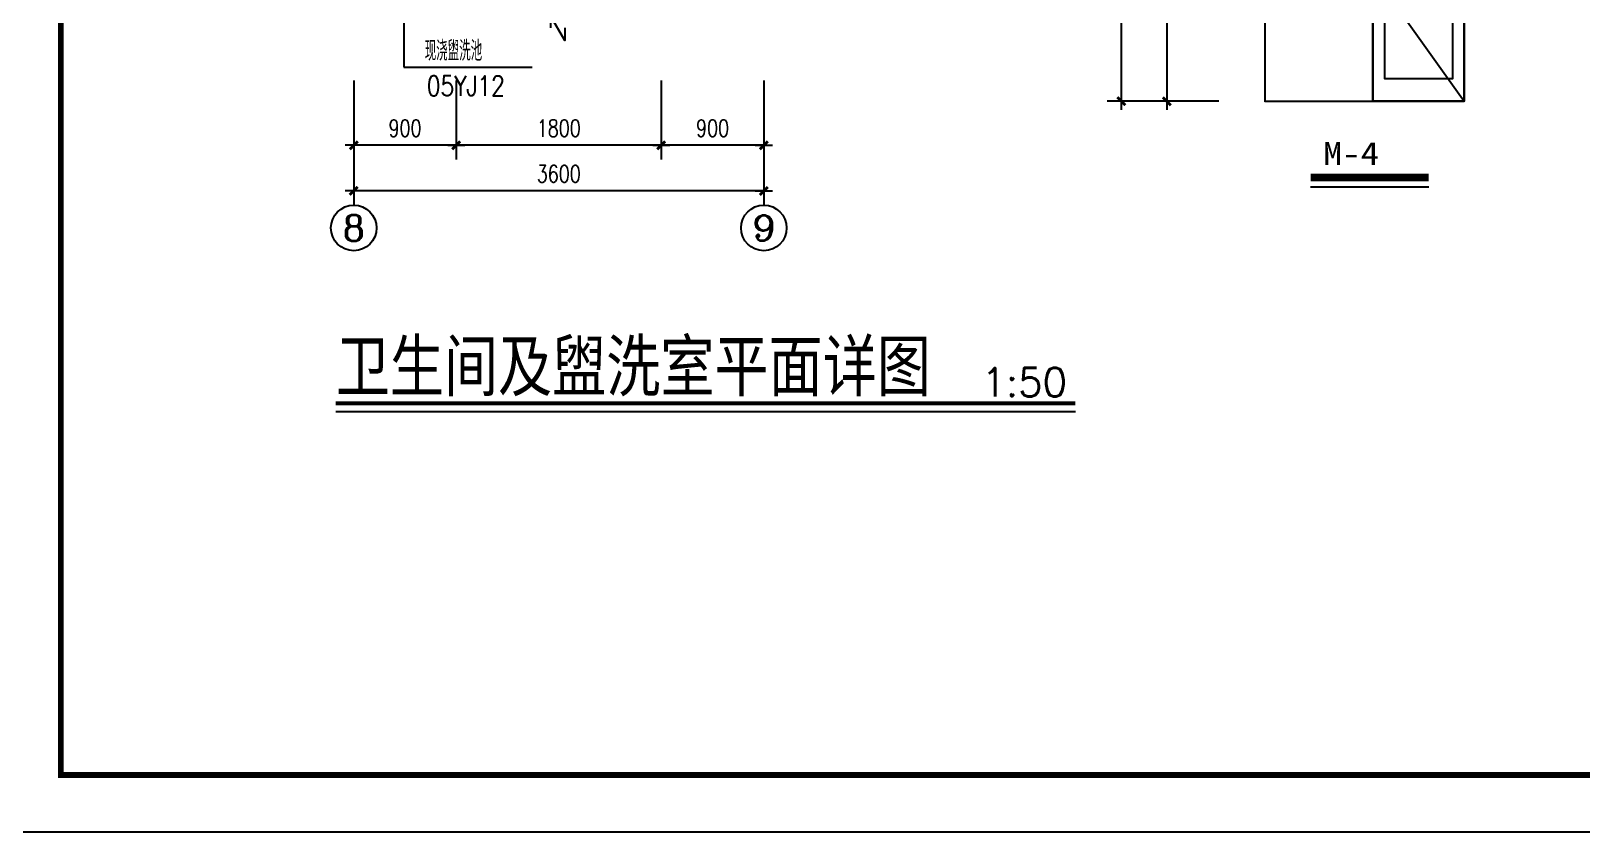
# Model space of a CAD drawing. Extents: x -105837 to 547563, y 466041 to 508041.
# Drawn here: x 369838 to 397054, y 466041 to 480098 of the extents above; entities that cross this region are included whole.
import ezdxf
from ezdxf.enums import TextEntityAlignment as Align

# ---------------------------------------------------------------- set-up
doc = ezdxf.new("R2010")
doc.units = 0
doc.header["$LTSCALE"] = 1000
doc.header["$MEASUREMENT"] = 0
doc.layers.get('0').update_dxf_attribs({"linetype": 'CONTINUOUS'})
doc.layers.get('DEFPOINTS').update_dxf_attribs({"linetype": 'CONTINUOUS'})
for name, color, linetype in [('AXIS', 3, 'CONTINUOUS'), ('AXIS_TEXT', 7, 'CONTINUOUS'), ('DIM_SYMB', 3, 'CONTINUOUS'), ('PUB_DIM', 3, 'CONTINUOUS'), ('PUB_TEXT', 7, 'CONTINUOUS'), ('PUB_TITLE', 4, 'CONTINUOUS'), ('S详图索引', 7, 'CONTINUOUS'), ('TK-TEXT', 6, 'CONTINUOUS')]:
    doc.layers.add(name, color=color, linetype=linetype)
doc.styles.add('-黑体', font='simhei.ttf')
doc.styles.add('COMPLEX', font='COMPLEX.shx')
doc.styles.add('DIM_FONT', font='SIMPLEX.shx', dxfattribs={"width": 0.75})
doc.styles.get("Standard").update_dxf_attribs({"font": 'txt.shx', "bigfont": 'hzdx.shx'})
doc.styles.add('国标仿宋', font='SIMPLEX.shx', dxfattribs={"width": 0.75, "bigfont": 'gbhzfs.shx'})
doc.dimstyles.new('DIMN', dxfattribs={"dimtxt": 300, "dimasz": 1, "dimexe": 250, "dimexo": 300, "dimgap": 150, "dimtad": 1, "dimdec": 0, "dimzin": 0, "dimdsep": 46, "dimtxsty": 'DIM_FONT', "dimblk": '_DIMX', "dimcen": 0.09, "dimclrt": 7, "dimadec": 0, "dimazin": 0, "dimtfac": 1, "dimtdec": 0, "dimtix": 1, "dimtmove": 2, "dimatfit": 3, "dimldrblk": '_DIMX', "dimfxl": 1, "dimtolj": 1, "dimtzin": 0, "dimarcsym": 0})

# ---------------------------------------------------------------- blocks, each defined once
blk = doc.blocks.new('_DIMX')
blk.add_line((-150, 0), (150, 0))
at = {"const_width": 50}
blk.add_lwpolyline([(-70, -70), (70, 70)], dxfattribs=at)
blk = doc.blocks.new('*D43')
at = {"layer": 'DEFPOINTS', "color": 0, "transparency": 16777216}
for p in [(375505, 479529), (382705, 479529), (375505, 477292)]:
    blk.add_point(p, dxfattribs=at)
at = {"layer": 'PUB_DIM', "color": 0, "lineweight": -2, "transparency": 16777216}
for p, q in [((375505, 479229), (375505, 477042)), ((382705, 479229), (382705, 477042)), ((382704, 477292), (375506, 477292))]:
    blk.add_line(p, q, dxfattribs=at)
at = {"layer": 'PUB_DIM', "color": 0, "lineweight": -2, "transparency": 16777216, "rotation": 180}
blk.add_blockref('_DIMX', (375505, 477292), dxfattribs=at)
at = {"layer": 'PUB_DIM', "color": 0, "lineweight": -2, "transparency": 16777216}
blk.add_blockref('_DIMX', (382705, 477292), dxfattribs=at)
at = {"layer": 'PUB_DIM', "color": 7, "transparency": 16777216, "insert": (379105, 477592), "char_height": 300, "attachment_point": 5, "style": 'DIM_FONT'}
blk.add_mtext('\\A1;3600', dxfattribs=at)
blk = doc.blocks.new('*D44')
at = {"layer": 'DEFPOINTS', "color": 0, "transparency": 16777216}
for p in [(375505, 479529), (377305, 479529), (375505, 478092)]:
    blk.add_point(p, dxfattribs=at)
at = {"layer": 'PUB_DIM', "color": 0, "lineweight": -2, "transparency": 16777216}
for p, q in [((375505, 479229), (375505, 477842)), ((377305, 479229), (377305, 477842)), ((377304, 478092), (375506, 478092))]:
    blk.add_line(p, q, dxfattribs=at)
at = {"layer": 'PUB_DIM', "color": 0, "lineweight": -2, "transparency": 16777216, "rotation": 180}
blk.add_blockref('_DIMX', (375505, 478092), dxfattribs=at)
at = {"layer": 'PUB_DIM', "color": 0, "lineweight": -2, "transparency": 16777216}
blk.add_blockref('_DIMX', (377305, 478092), dxfattribs=at)
at = {"layer": 'PUB_DIM', "color": 7, "transparency": 16777216, "insert": (376405, 478392), "char_height": 300, "attachment_point": 5, "style": 'DIM_FONT'}
blk.add_mtext('\\A1;900', dxfattribs=at)
blk = doc.blocks.new('_axiso')
blk.add_circle((0, 0), 0.5)
at = {"layer": 'AXIS_TEXT', "style": 'COMPLEX', "width": 1.041667}
blk.add_attdef('A', text='', height=0.56, dxfattribs=at).set_placement((-0.25, -0.28), (0.25, -0.28), align=Align.FIT)
blk = doc.blocks.new('*D110')
at = {"layer": 'DEFPOINTS', "color": 0, "transparency": 16777216}
for p in [(380905, 479529), (382705, 479529), (380905, 478092)]:
    blk.add_point(p, dxfattribs=at)
at = {"layer": 'PUB_DIM', "color": 0, "lineweight": -2, "transparency": 16777216}
for p, q in [((380905, 479229), (380905, 477842)), ((382705, 479229), (382705, 477842)), ((382704, 478092), (380906, 478092))]:
    blk.add_line(p, q, dxfattribs=at)
at = {"layer": 'PUB_DIM', "color": 0, "lineweight": -2, "transparency": 16777216, "rotation": 180}
blk.add_blockref('_DIMX', (380905, 478092), dxfattribs=at)
at = {"layer": 'PUB_DIM', "color": 0, "lineweight": -2, "transparency": 16777216}
blk.add_blockref('_DIMX', (382705, 478092), dxfattribs=at)
at = {"layer": 'PUB_DIM', "color": 7, "transparency": 16777216, "insert": (381805, 478392), "char_height": 300, "attachment_point": 5, "style": 'DIM_FONT'}
blk.add_mtext('\\A1;900', dxfattribs=at)
blk = doc.blocks.new('*D112')
at = {"layer": 'DEFPOINTS', "color": 0, "transparency": 16777216}
for p in [(377305, 479529), (380905, 479529), (377305, 478092)]:
    blk.add_point(p, dxfattribs=at)
at = {"layer": 'PUB_DIM', "color": 0, "lineweight": -2, "transparency": 16777216}
for p, q in [((377305, 479229), (377305, 477842)), ((380905, 479229), (380905, 477842)), ((380904, 478092), (377306, 478092))]:
    blk.add_line(p, q, dxfattribs=at)
at = {"layer": 'PUB_DIM', "color": 0, "lineweight": -2, "transparency": 16777216, "rotation": 180}
blk.add_blockref('_DIMX', (377305, 478092), dxfattribs=at)
at = {"layer": 'PUB_DIM', "color": 0, "lineweight": -2, "transparency": 16777216}
blk.add_blockref('_DIMX', (380905, 478092), dxfattribs=at)
at = {"layer": 'PUB_DIM', "color": 7, "transparency": 16777216, "insert": (379105, 478392), "char_height": 300, "attachment_point": 5, "style": 'DIM_FONT'}
blk.add_mtext('\\A1;1800', dxfattribs=at)
blk = doc.blocks.new('*D962')
at = {"layer": 'DEFPOINTS', "color": 0, "transparency": 16777216}
for p in [(390994, 484265), (388982, 478865), (390994, 478865)]:
    blk.add_point(p, dxfattribs=at)
at = {"layer": 'PUB_DIM', "color": 0, "lineweight": -2, "transparency": 16777216}
for p, q in [((390694, 484265), (388732, 484265)), ((388982, 484264), (388982, 478866)), ((390694, 478865), (388732, 478865))]:
    blk.add_line(p, q, dxfattribs=at)
for p, rotation in [((388982, 484265), 90), ((388982, 478865), 270)]:
    blk.add_blockref('_DIMX', p, dxfattribs=dict(at, rotation=rotation))
at = {"layer": 'PUB_DIM', "color": 7, "transparency": 16777216, "insert": (388682, 481565), "char_height": 300, "attachment_point": 5, "rotation": 90, "style": 'DIM_FONT'}
blk.add_mtext('\\A1;2700', dxfattribs=at)
blk = doc.blocks.new('*D959')
at = {"layer": 'DEFPOINTS', "color": 0, "transparency": 16777216}
for p in [(390994, 483065), (389782, 478865), (390994, 478865)]:
    blk.add_point(p, dxfattribs=at)
at = {"layer": 'PUB_DIM', "color": 0, "lineweight": -2, "transparency": 16777216}
for p, q in [((390694, 483065), (389532, 483065)), ((389782, 483064), (389782, 478866)), ((390694, 478865), (389532, 478865))]:
    blk.add_line(p, q, dxfattribs=at)
for p, rotation in [((389782, 483065), 90), ((389782, 478865), 270)]:
    blk.add_blockref('_DIMX', p, dxfattribs=dict(at, rotation=rotation))
at = {"layer": 'PUB_DIM', "color": 7, "transparency": 16777216, "insert": (389482, 480965), "char_height": 300, "attachment_point": 5, "rotation": 90, "style": 'DIM_FONT'}
blk.add_mtext('\\A1;2100', dxfattribs=at)

msp = doc.modelspace()

# ---------------------------------------------------------------- linework, layer by layer
for p, q in [((393401.16727, 484265.23874), (393401.16727, 478865.23874)), ((395001.16727, 484265.23874), (395001.16727, 478865.23874)), ((395001.16727, 478865.23874), (393401.16727, 478865.23874))]:
    msp.add_line(p, q)
at = {"color": 163, "linetype": 'Continuous'}
msp.add_line((393401.16727, 481107.97783), (395001.16727, 478865.23874), dxfattribs=at)
at = {"const_width": 30}
msp.add_lwpolyline([(395001.16727, 478865.23874), (395001.16727, 484265.23874), (391501.16727, 484265.23874), (391501.16727, 478865.23874), (393401.16727, 478865.23874), (393401.16727, 478865.23874), (395001.16727, 478865.23874)], dxfattribs=at)
for points in [[(393401.16727, 484265.23874), (391501.16727, 484265.23874), (391501.16727, 478865.23874), (393401.16727, 478865.23874)], [(395001.16727, 484265.23874), (393401.16727, 484265.23874), (393401.16727, 478865.23874), (395001.16727, 478865.23874)]]:
    msp.add_lwpolyline(points, close=True)
msp.add_lwpolyline([(393601.16727, 480865.23874), (393601.16727, 479265.23874), (394801.16727, 479265.23874), (394801.16727, 480865.23874)])
at = {"color": 23, "elevation": 2545.58441}
msp.add_lwpolyline([(379211.88407, 480155.30606), (379211.88407, 479932.29038), (378957.55461, 480362.40335), (378957.55461, 480155.30606)], dxfattribs=at)
at = {"layer": 'DIM_SYMB', "const_width": 70}
msp.add_lwpolyline([(375188.94679, 473561.1947), (388176.72332, 473561.1947)], dxfattribs=at)
at = {"layer": 'DIM_SYMB'}
msp.add_lwpolyline([(375188.94679, 473421.1947), (388176.72332, 473421.1947)], dxfattribs=at)
at = {"layer": 'PUB_TITLE'}
msp.add_lwpolyline([(369363.01576, 466040.74173), (428763.01576, 466040.74173), (428763.01576, 508040.74173), (369363.01576, 508040.74173)], close=True, dxfattribs=at)
at = {"layer": 'PUB_TITLE', "const_width": 100}
msp.add_lwpolyline([(370363.01576, 467040.74173), (427763.01576, 467040.74173), (427763.01576, 507040.74173), (370363.01576, 507040.74173)], close=True, dxfattribs=at)
at = {"layer": 'S详图索引'}
for p, q in [((376383.65003, 482186.19753), (376383.65003, 479461.97056)), ((376383.65003, 479461.97056), (378635.0841, 479461.97056))]:
    msp.add_line(p, q, dxfattribs=at)
at = {"layer": 'TK-TEXT', "color": 4, "const_width": 130, "elevation": -1272.79221}
msp.add_lwpolyline([(394379.06039, 477527.77023), (392307.90888, 477527.77023)], dxfattribs=at)
at = {"layer": 'TK-TEXT', "color": 4, "elevation": -1272.79221}
msp.add_lwpolyline([(394379.06039, 477358.89026), (392303.09228, 477358.89026)], dxfattribs=at)

# ---------------------------------------------------------------- block references
at = {"layer": 'AXIS'}
ref = msp.add_blockref('_axiso', (375505.05671, 476641.80985, 2545.58441), dxfattribs=dict(at, xscale=800, yscale=800, zscale=800))
ref.add_attrib('A', '8', dxfattribs={"layer": 'AXIS_TEXT', "height": 448, "style": 'COMPLEX', "width": 1.339286}).set_placement((375305.05671, 476417.80985, 2545.58441), (375705.05671, 476417.80985, 2545.58441), align=Align.FIT)
ref = msp.add_blockref('_axiso', (382705.05671, 476641.80985, 2545.58441), dxfattribs=dict(at, xscale=800, yscale=800, zscale=800))
ref.add_attrib('A', '9', dxfattribs={"layer": 'AXIS_TEXT', "height": 448, "style": 'COMPLEX', "width": 1.339286}).set_placement((382505.05671, 476417.80985, 2545.58441), (382905.05671, 476417.80985, 2545.58441), align=Align.FIT)

# ---------------------------------------------------------------- texts
at = {"layer": 'PUB_TEXT', "style": '-黑体', "width": 1.2}
msp.add_text('M-4', height=400, dxfattribs=at).set_placement((392530.33658, 477748.25207, -1272.79221))
at = {"layer": 'PUB_TEXT'}
for s, height, p in [('卫生间及盥洗室平面详图', 1000, (375188.94679, 473685.44667)), ('1:50', 500, (386529.10427, 473685.44667))]:
    msp.add_text(s, height=height, dxfattribs=at).set_placement(p)
at = {"layer": 'S详图索引', "style": '国标仿宋', "width": 0.8}
for s, p in [('现浇盥洗池', (376751.31757, 479575.53578)), ('05YJ12', (376788.91484, 478959.42429))]:
    msp.add_text(s, height=350, dxfattribs=at).set_placement(p)

# ---------------------------------------------------------------- dimensions: what is measured, and where the dimension line sits
at = {"layer": 'PUB_DIM'}
for p1, p2, distance, picture, middle in [((390993.80139, 484265.23874), (390993.80139, 478865.23874), -2012.14923, '*D962', (388681.65216, 481565.23874)), ((390993.80139, 483065.23874), (390993.80139, 478865.23874), -1212.14923, '*D959', (389481.65216, 480965.23874)), ((382705.05671, 479529.37723, 2545.58441), (375505.05671, 479529.37723, 2545.58441), 2237.56738, '*D43', (379105.05671, 477591.80985, 2545.58441)), ((377305.05671, 479529.37723, 2545.58441), (375505.05671, 479529.37723, 2545.58441), 1437.56738, '*D44', (376405.05671, 478391.80985, 2545.58441)), ((380905.05671, 479529.37723, 2545.58441), (377305.05671, 479529.37723, 2545.58441), 1437.56738, '*D112', (379105.05671, 478391.80985, 2545.58441)), ((382705.05671, 479529.37723, 2545.58441), (380905.05671, 479529.37723, 2545.58441), 1437.56738, '*D110', (381805.05671, 478391.80985, 2545.58441))]:
    dim = msp.add_aligned_dim(p1=p1, p2=p2, distance=distance, dimstyle='DIMN', override={"dimlfac": 0.5}, dxfattribs=at)
    dim.commit()
    dim.dimension.update_dxf_attribs({"geometry": picture, "text_midpoint": middle})

doc.saveas('drawing.dxf')
